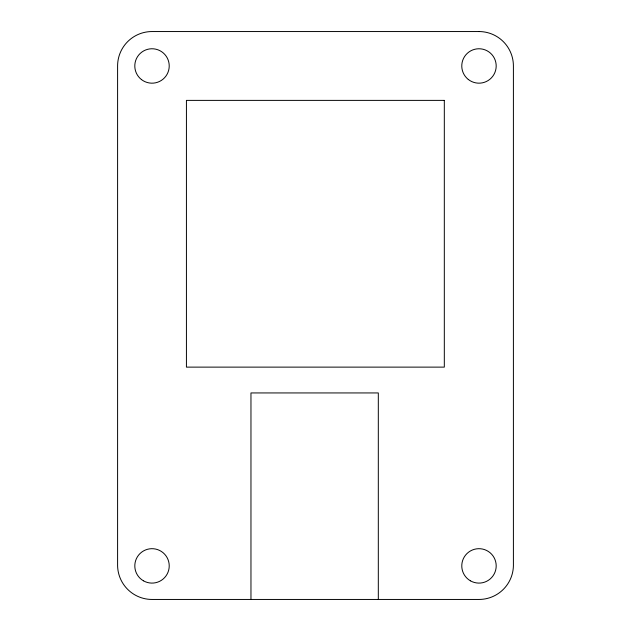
<?xml version="1.0" encoding="UTF-8"?>
<svg xmlns="http://www.w3.org/2000/svg" width="631" height="631" viewBox="0 0 631 631"><rect width="100%" height="100%" fill="white"/><g stroke="black" fill="none" stroke-linecap="round" stroke-linejoin="round"><path stroke-width="0.95" d="M378.316 599.45L378.316 392.939L250.964 392.939L250.964 599.45M478.984 31.55L152.016 31.55A34.421 34.421 0 0 0 117.595 65.971L117.595 565.889A34.429 34.429 0 0 0 152.016 599.45L478.984 599.45A34.429 34.429 0 0 0 513.405 565.889L513.405 65.971A34.421 34.421 0 0 0 478.984 31.55M444.319 100.384L186.429 100.384L186.429 367.124L444.319 367.124L444.319 100.384M143.411 580.796A17.211 17.211 0 0 0 169.226 565.889A17.211 17.211 0 0 0 143.411 550.989A17.211 17.211 0 0 0 143.411 580.796M141.494 79.593A17.211 17.211 0 0 0 169.069 68.266A17.211 17.211 0 0 0 145.477 50.046A17.211 17.211 0 0 0 141.494 79.593M470.379 580.796A17.211 17.211 0 0 0 496.195 565.889A17.211 17.211 0 0 0 470.379 550.989A17.211 17.211 0 0 0 470.379 580.796M468.281 79.443A17.211 17.211 0 0 0 496.005 68.495A17.211 17.211 0 0 0 472.666 49.959A17.211 17.211 0 0 0 468.281 79.443"/></g></svg>
